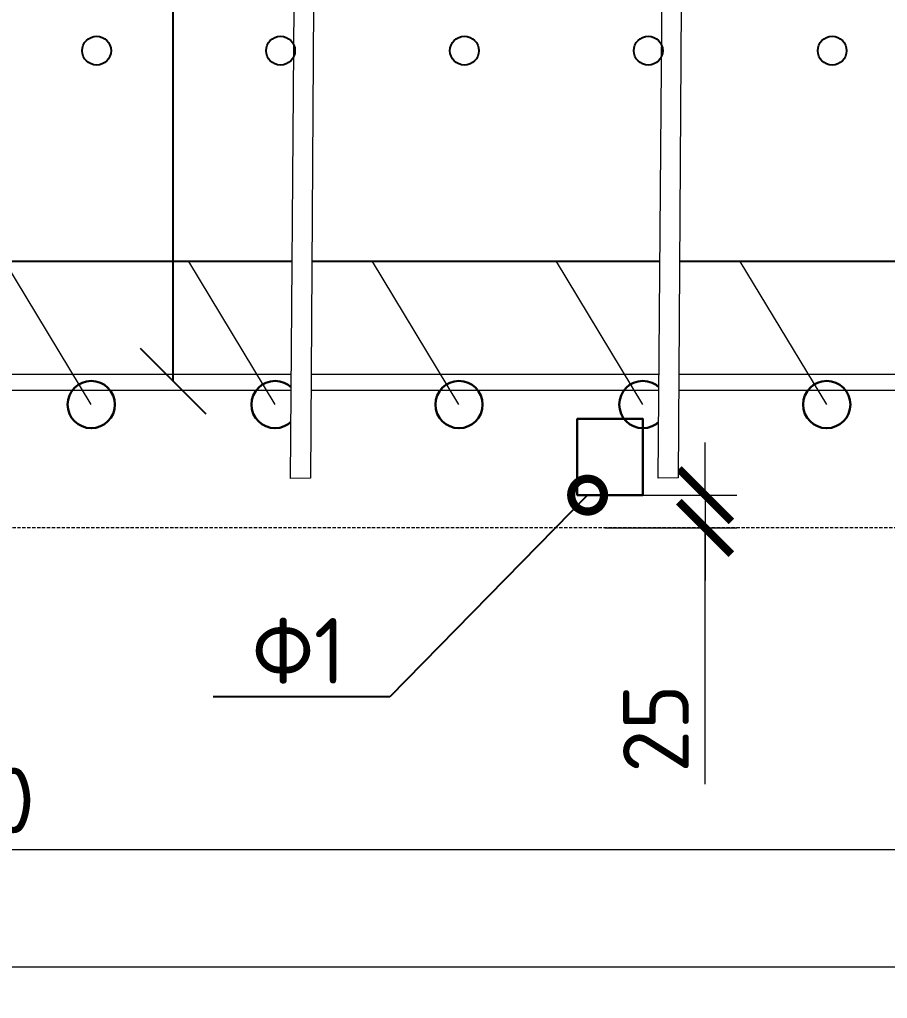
# Model space of a CAD drawing. Header units: millimetres. Extents: x -65574 to 111613, y -106550 to -50518.
# Drawn here: x 19927 to 20587, y -54602 to -53856 of the extents above; entities that cross this region are included whole.
import ezdxf
from ezdxf import colors
from ezdxf.entities.mleader import LeaderData, LeaderLine
from ezdxf.math import Vec2, Vec3

# ---------------------------------------------------------------- set-up
doc = ezdxf.new("R2010")
doc.units = ezdxf.units.MM
doc.linetypes.add('невидимая', pattern=[0.375, 0.25, -0.125])
doc.layers.get('Defpoints').update_dxf_attribs({"color": 6})
doc.styles.add('GOST-2.304_Type-B', font='GOST Common.ttf')
doc.dimstyles.new('УРСТ', dxfattribs={"dimtxt": 2.5, "dimasz": 2, "dimexe": 1.2, "dimexo": 1.5, "dimtad": 1, "dimdec": 0, "dimrnd": 1, "dimtxsty": 'GOST-2.304_Type-B', "dimblk": 'ARCHTICK', "dimcen": 2, "dimdle": 2, "dimazin": 3, "dimtfac": 1, "dimtdec": 0, "dimtmove": 1, "dimatfit": 0, "dimldrblk": 'NONE', "dimlwd": 15, "dimlwe": 15})

# ---------------------------------------------------------------- blocks, each defined once
blk = doc.blocks.new('_ArchTick')
at = {"color": 0, "linetype": 'ByBlock', "const_width": 0.15}
blk.add_lwpolyline([(-0.5, -0.5), (0.5, 0.5)], dxfattribs=at)
blk = doc.blocks.new('*D345')
at = {"color": 0, "lineweight": 15, "ltscale": 100, "transparency": 16777216}
for p, q in [((18861.14, -54179.61), (18861.14, -54512.72)), ((20681.14, -54179.61), (20681.14, -54512.72)), ((18821.14, -54488.72), (20721.14, -54488.72))]:
    blk.add_line(p, q, dxfattribs=at)
at = {"layer": 'Defpoints', "color": 0, "lineweight": -2, "ltscale": 100, "transparency": 16777216}
for p in [(18861.14, -54149.61), (20681.14, -54149.61), (20681.14, -54488.72)]:
    blk.add_point(p, dxfattribs=at)
at = {"color": 0, "lineweight": 15, "ltscale": 100, "transparency": 16777216, "xscale": 40, "yscale": 40, "zscale": 40, "rotation": 180}
blk.add_blockref('_ArchTick', (18861.14, -54488.72), dxfattribs=at)
at = {"color": 0, "lineweight": 15, "ltscale": 100, "transparency": 16777216, "xscale": 40, "yscale": 40, "zscale": 40}
blk.add_blockref('_ArchTick', (20681.14, -54488.72), dxfattribs=at)
at = {"color": 0, "lineweight": 15, "ltscale": 100, "transparency": 16777216, "insert": (19771.14, -54451.22), "char_height": 50, "attachment_point": 5, "style": 'GOST-2.304_Type-B'}
blk.add_mtext('\\A1;13х140=1820', dxfattribs=at)
blk = doc.blocks.new('_None')
blk = doc.blocks.new('_DotSmall')
at = {"color": 0, "linetype": 'ByBlock', "const_width": 0.5}
blk.add_lwpolyline([(-0.0625, 0, 1), (0.0625, 0, 1)], format="xyb", close=True, dxfattribs=at)
blk = doc.blocks.new('_Oblique')
at = {"color": 0, "linetype": 'ByBlock', "lineweight": -2}
blk.add_line((-0.5, -0.5), (0.5, 0.5), dxfattribs=at)
blk = doc.blocks.new('*U269')
at = {"linetype": 'ByBlock', "lineweight": 15, "ltscale": 100}
blk.add_lwpolyline([(32.9, -52), (-32.91, 57)], dxfattribs=at)
blk = doc.blocks.new('*U270')
at = {"color": 0, "linetype": 'ByBlock', "lineweight": -2, "transparency": 16777216}
for p in [(1120, 0), (1260, 0), (1400, 0), (1540, 0), (1680, 0)]:
    blk.add_blockref('*U269', p, dxfattribs=at)
blk = doc.blocks.new('*D381')
at = {"color": 0, "lineweight": 15, "transparency": 16777216}
for p, q in [((20448.56, -54218.61), (20448.56, -54178.61)), ((20372.15, -54218.61), (20472.56, -54218.61)), ((20448.56, -54218.61), (20448.56, -54243.61)), ((20448.56, -54218.61), (20448.56, -54243.61)), ((20372.15, -54243.61), (20472.56, -54243.61)), ((20448.56, -54243.61), (20448.56, -54283.61)), ((20448.56, -54438.94), (20448.56, -54243.61))]:
    blk.add_line(p, q, dxfattribs=at)
at = {"layer": 'Defpoints', "color": 0, "lineweight": -2, "transparency": 16777216}
for p in [(20372.15, -54218.61), (20372.15, -54243.61), (20448.56, -54243.61)]:
    blk.add_point(p, dxfattribs=at)
at = {"color": 0, "lineweight": 15, "transparency": 16777216, "xscale": 40, "yscale": 40, "zscale": 40}
for p, rotation in [((20448.56, -54218.61), 270), ((20448.56, -54243.61), 90)]:
    blk.add_blockref('_ArchTick', p, dxfattribs=dict(at, rotation=rotation))
at = {"color": 0, "lineweight": 15, "transparency": 16777216, "insert": (20411.06, -54396.44), "char_height": 50, "attachment_point": 5, "rotation": 90, "style": 'GOST-2.304_Type-B'}
blk.add_mtext('\\A1;25', dxfattribs=at)
blk = doc.blocks.new('*D435')
at = {"color": 0, "lineweight": 15, "transparency": 16777216}
for p, q in [((18811.15, -54273.61), (18811.15, -54602.07)), ((20711.15, -54273.61), (20711.15, -54602.07)), ((18771.15, -54578.07), (20751.15, -54578.07))]:
    blk.add_line(p, q, dxfattribs=at)
at = {"layer": 'Defpoints', "color": 0, "lineweight": -2, "transparency": 16777216}
for p in [(18811.15, -54243.61), (20711.15, -54243.61), (20711.15, -54578.07)]:
    blk.add_point(p, dxfattribs=at)
at = {"color": 0, "lineweight": 15, "transparency": 16777216, "xscale": 40, "yscale": 40, "zscale": 40, "rotation": 180}
blk.add_blockref('_ArchTick', (18811.15, -54578.07), dxfattribs=at)
at = {"color": 0, "lineweight": 15, "transparency": 16777216, "xscale": 40, "yscale": 40, "zscale": 40}
blk.add_blockref('_ArchTick', (20711.15, -54578.07), dxfattribs=at)
at = {"color": 0, "lineweight": 15, "transparency": 16777216, "insert": (19761.15, -54540.57), "char_height": 50, "attachment_point": 5, "style": 'GOST-2.304_Type-B'}
blk.add_mtext('\\A1;1900', dxfattribs=at)
blk = doc.blocks.new('*U248')
at = {"color": 7, "lineweight": 30}
blk.add_circle((0, 2), 18, dxfattribs=at)
blk = doc.blocks.new('*U249')
at = {"color": 0, "linetype": 'ByBlock', "lineweight": -2, "transparency": 16777216}
for p in [(1120, 0), (1260, 0), (1400, 0), (1540, 0), (1680, 0)]:
    blk.add_blockref('*U248', p, dxfattribs=at)
blk = doc.blocks.new('*U480')
blk.add_circle((0, 0), 11)
blk = doc.blocks.new('*U481')
for p in [(1120, 0), (1260, 0), (1400, 0), (1540, 0), (1680, 0)]:
    blk.add_blockref('*U480', p)

msp = doc.modelspace()

# ---------------------------------------------------------------- linework, layer by layer
at = {"linetype": 'невидимая', "lineweight": 15, "ltscale": 10}
msp.add_lwpolyline([(18811.15, -54243.61), (18811.15, -53443.61), (20711.15, -53443.61), (20711.15, -54243.61)], close=True, dxfattribs=at)
at = {"lineweight": 15}
msp.add_lwpolyline([(18811.15, -54126.61), (18811.15, -54138.61), (20711.15, -54138.61), (20711.15, -54126.61)], close=True, dxfattribs=at)
at = {"lineweight": 30, "ltscale": 100}
msp.add_lwpolyline([(20401.14, -54218.61), (20351.14, -54218.61), (20351.14, -54160.61), (20401.14, -54160.61)], close=True, dxfattribs=at)

# ---------------------------------------------------------------- block references
for name, p in [('*U270', (18828.24, -54097.61)), ('*U249', (18861.14, -54151.61))]:
    msp.add_blockref(name, p)

# ---------------------------------------------------------------- dimensions: what is measured, and where the dimension line sits
at = {"lineweight": 15, "ltscale": 100}
dim = msp.add_linear_dim(base=(20681.14, -54488.72), p1=(18861.14, -54149.61), p2=(20681.14, -54149.61), angle=0, text='13х140=<>', dimstyle='УРСТ', override={"dimscale": 0, "dimtxsty": 'GOST-2.304_Type-B'}, dxfattribs=at)
dim.commit()
dim.dimension.update_dxf_attribs({"geometry": '*D345', "text_midpoint": (19771.14, -54451.22)})
at = {"lineweight": 15}
dim = msp.add_linear_dim(base=(20448.56, -54243.61), p1=(20372.15, -54218.61), p2=(20372.15, -54243.61), angle=90, dimstyle='УРСТ', override={"dimscale": 0, "dimexo": 0}, dxfattribs=at)
dim.commit()
dim.dimension.update_dxf_attribs({"geometry": '*D381', "text_midpoint": (20422.59, -54396.44), "dimtype": 160})
dim = msp.add_linear_dim(base=(20711.15, -54578.07), p1=(18811.15, -54243.61), p2=(20711.15, -54243.61), angle=0, dimstyle='УРСТ', override={"dimscale": 0, "dimtxsty": 'GOST-2.304_Type-B'}, dxfattribs=at)
dim.commit()
dim.dimension.update_dxf_attribs({"geometry": '*D435', "text_midpoint": (19761.15, -54540.57)})

# ---------------------------------------------------------------- leaders
ml = msp.add_multileader_mtext('Standard', dxfattribs=at)
ml.set_content('9', color=256, style='GOST-2.304_Type-B')
ml.set_leader_properties()
ml.set_arrow_properties(name='OBLIQUE')
ml.build(insert=Vec2(0, 0))
ml.multileader.update_dxf_attribs({"text_left_attachment_type": 6, "text_right_attachment_type": 6, "dogleg_length": 2.5, "arrow_head_size": 50, "scale": 20})
ctx = ml.context
ctx.base_point, ctx.scale, ctx.char_height, ctx.arrow_head_size, ctx.plane_origin = Vec3(20060.29, -53200.65), 20, 50, 50, Vec3(20043.45, -53200.65)
ctx.left_attachment, ctx.right_attachment = 6, 6
notes = []
notes.append((ctx, [(0, (1, 1, 0), (20043.45, -53200.65), (1, 0), 16.85, [(0, [(20043.45, -54131.61)], 0, []), (1, [(20043.45, -53555.61)], 0, [])])]))
ctx.mtext.insert, ctx.mtext.flow_direction = Vec3(20062.29, -53140.65), 5
ml = msp.add_multileader_mtext('Standard', dxfattribs=at)
ml.set_content('4', color=256, style='GOST-2.304_Type-B')
ml.set_leader_properties()
ml.set_arrow_properties(name='NONE')
ml.build(insert=Vec2(0, 0))
ml.multileader.update_dxf_attribs({"text_right_attachment_type": 6, "dogleg_length": 2.5, "arrow_head_size": 50, "scale": 20})
ctx = ml.context
ctx.base_point, ctx.scale, ctx.char_height, ctx.arrow_head_size, ctx.plane_origin = Vec3(18704.35, -54005.61), 20, 50, 50, Vec3(18795.33, -54028.61)
ctx.right_attachment, ctx.text_align_type = 6, 2
notes.append((ctx, [(0, (1, 1, 0), (18795.33, -54040.61), (-1, 0), 71.98, [(0, [(20615.33, -54040.61)], 0, [])])]))
ctx.mtext.insert, ctx.mtext.alignment, ctx.mtext.flow_direction = Vec3(18721.35, -53980.61), 3, 5
at = {"lineweight": 15, "ltscale": 100}
ml = msp.add_multileader_mtext('Standard', dxfattribs=at)
ml.set_content('Ф1', color=256, style='GOST-2.304_Type-B')
ml.set_leader_properties()
ml.set_arrow_properties(name='DOTSMALL')
ml.build(insert=Vec2(0, 0))
ml.multileader.update_dxf_attribs({"text_left_attachment_type": 6, "text_right_attachment_type": 6, "dogleg_length": 1, "arrow_head_size": 50, "scale": 20})
ctx = ml.context
ctx.base_point, ctx.scale, ctx.char_height, ctx.arrow_head_size, ctx.landing_gap_size, ctx.plane_origin = Vec3(20083.61, -54372.26), 20, 50, 50, 20, Vec3(20201.02, -53560.57)
ctx.left_attachment, ctx.right_attachment = 6, 6
notes.append((ctx, [(1, (1, 1, 0), (20208.61, -54372.26), (-1, 0), 20, [(0, [(20359.08, -54218.61)], 0, [])])]))
ctx.mtext.insert, ctx.mtext.flow_direction = Vec3(20103.61, -54312.26), 5
for ctx, leaders in notes:
    for number, flags, end, landing, length, lines in leaders:
        leader = LeaderData()
        leader.index, (leader.has_last_leader_line, leader.has_dogleg_vector, leader.attachment_direction) = number, flags
        leader.last_leader_point, leader.dogleg_vector, leader.dogleg_length = Vec3(end), Vec3(landing), length
        for number, points, colour, breaks in lines:
            line = LeaderLine()
            line.index, line.vertices, line.color, line.breaks = number, Vec3.list(points), colors.encode_raw_color(colour), breaks
            leader.lines.append(line)
        ctx.leaders.append(leader)

# ---------------------------------------------------------------- next in the draw order: wipeouts: each hides what was drawn before it
for points in [[(20138.55, -53485.55), (20152.56, -53485.62), (20148.02, -54205.61), (20132.86, -54205.98)], [(20418.55, -53485.37), (20432.56, -53485.44), (20428.02, -54205.43), (20412.86, -54205.8)]]:
    msp.add_wipeout(points)

# ---------------------------------------------------------------- next in the draw order: linework, layer by layer
at = {"lineweight": 15}
for points in [[(20148.02, -54205.61), (20132.86, -54205.98), (20138.55, -53485.55), (20152.55, -53485.62)], [(20428.02, -54205.43), (20412.86, -54205.8), (20418.55, -53485.37), (20432.55, -53485.44)]]:
    msp.add_lwpolyline(points, close=True, dxfattribs=at)

# ---------------------------------------------------------------- next in the draw order: block references
msp.add_blockref('*U481', (18865.26, -53880))

doc.saveas('drawing.dxf')
